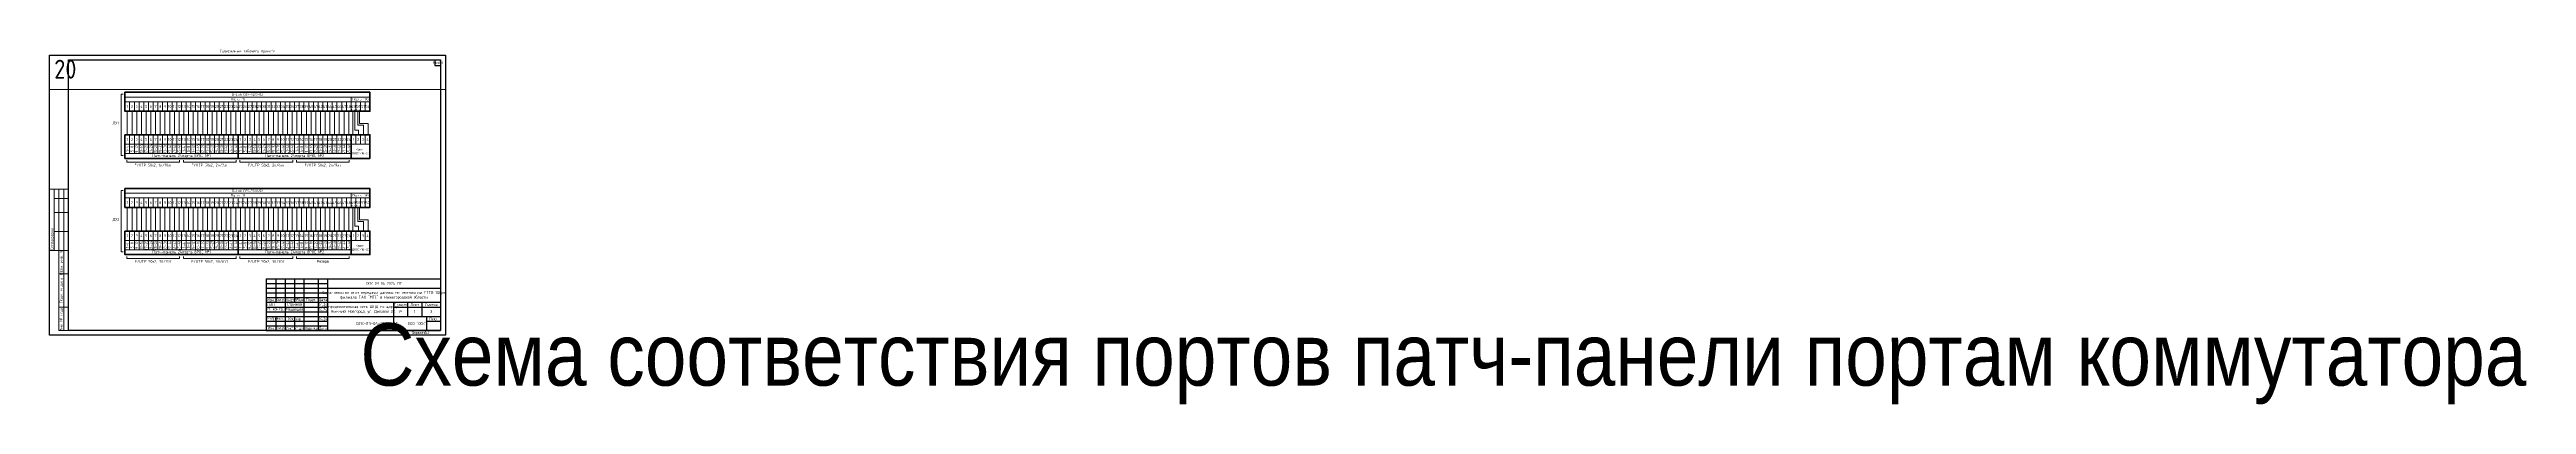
# Paper-space layout '20' of a CAD drawing. Extents: x 0 to 2628, y -73 to 303.
# The model-space entities are those that its viewports show. They can reach past a viewport. Long polylines and large blocks are cut down to what shows.
import ezdxf
from ezdxf.enums import TextEntityAlignment as Align

# ---------------------------------------------------------------- set-up
doc = ezdxf.new("R2018")
doc.units = 0
doc.header["$MEASUREMENT"] = 0
doc.layers.get('0').update_dxf_attribs({"linetype": 'CONTINUOUS'})
doc.layers.get('Defpoints').update_dxf_attribs({"linetype": 'CONTINUOUS'})
doc.layers.add('ВЭ', color=1, linetype='CONTINUOUS')
doc.styles.add('AViewportNPage', font='isocpeur.ttf')
doc.styles.get("Standard").update_dxf_attribs({"font": ''})
doc.styles.add('мой', font='', dxfattribs={"width": 0.9, "height": 3})
doc.styles.get('Standard').set_extended_font_data('GOST Common')
doc.styles.get('мой').set_extended_font_data('GOST Common')

# ---------------------------------------------------------------- blocks, each defined once
blk = doc.blocks.new('*T48')
at = {"color": 0, "linetype": 'ByBlock', "lineweight": -2, "transparency": 16777216}
for p, q in [((0, 0), (6, 0)), ((0, 0), (0, -6)), ((6, 0), (6, -6)), ((0, -6), (6, -6))]:
    blk.add_line(p, q, dxfattribs=at)
blk = doc.blocks.new('*T46')
at = {"color": 0, "linetype": 'ByBlock', "lineweight": -2, "transparency": 16777216}
for p, q in [((0, 0), (185, 0)), ((0, 0), (0, -55)), ((10, 0), (10, -25)), ((20, 0), (20, -55)), ((30, 0), (30, -25)), ((40, 0), (40, -55)), ((55, 0), (55, -55)), ((65, 0), (65, -55)), ((185, 0), (185, -55)), ((0, -5), (65, -5)), ((0, -10), (185, -10)), ((0, -15), (65, -15)), ((0, -20), (65, -20)), ((0, -25), (185, -25)), ((135, -25), (135, -55)), ((150, -25), (150, -40)), ((165, -25), (165, -40)), ((0, -30), (65, -30)), ((0, -35), (65, -35)), ((0, -40), (185, -40)), ((0, -45), (65, -45)), ((0, -50), (65, -50)), ((135, -30), (185, -30)), ((0, -55), (185, -55))]:
    blk.add_line(p, q, dxfattribs=at)
at = {"color": 0, "transparency": 16777216, "char_height": 3, "style": 'мой'}
for s, insert, width, attachment_point in [('ГИП', (1, -27.5), 18, 4), ('Изм.', (5, -22.5), 10, 5), ('{\\W0.7;Кол.уч}', (15, -22.5), 10, 5), ('Лист', (25, -22.5), 9, 5), ('Стрижов', (30, -27.5), 19, 5), ('{\\W0.75;№Док}', (35, -22.5), 10, 5), ('Подп.', (47.5, -22.5), 15, 5), ('Дата', (60, -22.5), 10, 5), ('04.24', (60, -27.5), 9, 5), ('Строительство сети передачи данных по технологии FTTB 1Gbps филиала ПАО "МТС" в Нижегородской области', (125, -17.5), 119, 5), ('ОСК-03-04-2024-ЛГ', (125, -5), 119, 5), ('Стадия', (142.5, -27.5), 14, 5), ('Лист', (157.5, -27.5), 14, 5), ('Листов', (175, -27.5), 19, 5), ('Н. контр.', (1, -32.5), 18, 4), ('Разработ.', (1, -42.5), 18, 4), ('Медведев', (30, -32.5), 19, 5), ('Костив', (30, -42.5), 19, 5), ('04.24', (60, -32.5), 9, 5), ('04.24', (60, -42.5), 9, 5), ('Распределительная сеть ШПД по адресу: г. Нижний Новгород, ул. Деловая 22 ', (100, -32.5), 69, 5), ('Р', (142.5, -35), 14, 5), ('ООО "ОСК"', (160, -47.5), 49, 5)]:
    blk.add_mtext(s, dxfattribs=dict(at, insert=insert, width=width, attachment_point=attachment_point))
blk = doc.blocks.new('*T47')
at = {"color": 0, "linetype": 'ByBlock', "lineweight": 30, "transparency": 16777216}
for p, q in [((0, 0), (185, 0)), ((0, 0), (0, -15)), ((10, 0), (10, -15)), ((20, 0), (20, -15)), ((30, 0), (30, -15)), ((40, 0), (40, -15)), ((55, 0), (55, -15)), ((65, 0), (65, -15)), ((185, 0), (185, -15)), ((0, -15), (185, -15))]:
    blk.add_line(p, q, dxfattribs=at)
at = {"color": 0, "linetype": 'ByBlock', "lineweight": -2, "transparency": 16777216}
for p, q in [((170, 0), (170, -15)), ((0, -5), (65, -5)), ((0, -10), (65, -10)), ((170, -5), (185, -5))]:
    blk.add_line(p, q, dxfattribs=at)
at = {"color": 0, "lineweight": 18, "transparency": 16777216, "attachment_point": 5, "style": 'мой'}
for s, insert, char_height, width in [('Изм.', (5, -12.5), 2.5, 9), ('Кол.уч', (15, -12.5), 2.5, 9), ('Лист', (25, -12.5), 2.5, 9), ('№ док', (35, -12.5), 2.5, 9), ('Подпись', (47.5, -12.5), 2.5, 14), ('Дата', (60, -12.5), 2.5, 9), ('ОСК-03-04-2024-ЛГ', (117.5, -7.5), 3.5, 104), ('Лист', (177.5, -2.5), 3, 14)]:
    blk.add_mtext(s, dxfattribs=dict(at, insert=insert, char_height=char_height, width=width))
blk = doc.blocks.new('*U45')
at = {"lineweight": 13}
for p, q in [((0, 90), (0, 155)), ((0, 155), (20, 155)), ((5, 90), (5, 155)), ((5, 145), (20, 145)), ((10, 90), (10, 155)), ((15, 90), (15, 155)), ((20, 90), (20, 155)), ((5, 130), (20, 130)), ((5, 110), (20, 110)), ((0, 90), (20, 90)), ((10, 5), (10, 90)), ((10, 90), (20, 90)), ((15, 5), (15, 90)), ((20, 5), (20, 90)), ((10, 65), (20, 65)), ((10, 30), (20, 30)), ((10, 5), (20, 5)), ((10, 5), (10, 5))]:
    blk.add_line(p, q, dxfattribs=at)
at = {"color": 8, "lineweight": 0}
blk.add_line((0, 90), (0, 90), dxfattribs=at)
for points in [[(0, 297), (420, 297), (420, 0), (0, 0)], [(20, 292), (415, 292), (415, 5), (20, 5)]]:
    blk.add_lwpolyline(points, close=True)
for name, p in [('*T48', (409, 292)), ('*T46', (230, 60)), ('*T47', (230, 20))]:
    blk.add_blockref(name, p)
at = {"lineweight": 9, "insert": (2.5, 90.5), "char_height": 3, "width": 64, "attachment_point": 4, "rotation": 90, "style": 'мой'}
blk.add_mtext('{\\C256;Согласовано}', dxfattribs=at)
at = {"lineweight": 13, "char_height": 3, "attachment_point": 5, "rotation": 90, "style": 'мой'}
for s, insert, width in [('Взам. инв. №', (12.5, 77.5), 24), ('Подп. и дата', (12.5, 47.5), 34), ('Инв. № подл.', (12.5, 17.5), 24)]:
    blk.add_mtext(s, dxfattribs=dict(at, insert=insert, width=width))
at = {"insert": (384.2, 4.5), "char_height": 3, "width": 40.585, "attachment_point": 1, "style": 'мой'}
blk.add_mtext('Формат', dxfattribs=at)
at = {"style": 'мой', "width": 0.9}
for tag, p in [('лист', (412, 289)), ('НОМЕР_ЛИСТА', (387.5, 25.3)), ('К_ЛИСТОВ', (405, 25.3))]:
    blk.add_attdef(tag, text='', height=3, dxfattribs=at).set_placement(p, align=Align.MIDDLE_CENTER)
at = {"color": 7, "lineweight": 0, "ltscale": 0.1, "style": 'мой', "width": 0.9}
blk.add_attdef('ШИФР_ПРОЕКТА', text='', height=3, dxfattribs=at).set_placement((373, 55), align=Align.MIDDLE_LEFT)
at = {"lineweight": 30, "width": 0.9}
blk.add_attdef('НАЗВАНИЕ_ЛИСТА', text='', height=3, dxfattribs=at).set_placement((329.8, 12.7), align=Align.MIDDLE_CENTER)
at = {"style": 'мой', "width": 0.9}
blk.add_attdef('ФОРМАТ', text='', height=3, dxfattribs=at).set_placement((397.9, 3), align=Align.MIDDLE_LEFT)
blk = doc.blocks.new('*U17')
at = {"color": 7, "linetype": 'Continuous', "lineweight": 15}
blk.add_lwpolyline([(-210, -148.5), (210, -148.5), (210, 148.5), (-210, 148.5)], close=True, dxfattribs=at)
blk = doc.blocks.new('*U18')
at = {"color": 0, "linetype": 'ByBlock', "lineweight": -2, "transparency": 16777216}
blk.add_blockref('*U17', (1356, 0), dxfattribs=at)
blk = doc.blocks.new('*T206')
at = {"layer": 'Defpoints', "color": 8, "linetype": 'ByBlock', "lineweight": 0, "transparency": 16777216}
for p, q in [((0, 0), (4068, 0)), ((0, 0), (0, -36.7)), ((452, 0), (452, -36.7)), ((904, 0), (904, -36.7)), ((1356, 0), (1356, -36.7)), ((1808, 0), (1808, -36.7)), ((2260, 0), (2260, -36.7)), ((2712, 0), (2712, -36.7)), ((3164, 0), (3164, -36.7)), ((3616, 0), (3616, -36.7)), ((4068, 0), (4068, -36.7)), ((0, -36.7), (4068, -36.7))]:
    blk.add_line(p, q, dxfattribs=at)
at = {"layer": 'Defpoints', "color": 5, "linetype": 'Continuous', "lineweight": 0, "transparency": 16777216, "char_height": 20, "width": 442, "attachment_point": 1, "style": 'мой'}
for s, insert in [('{\\fGOST Common|b0|i0|c204|p34;15}', (5, -5)), ('{\\fGOST Common|b0|i0|c204|p34;27', (457, -5)), ('23', (909, -5)), ('20', (1361, -5)), ('21', (1813, -5)), ('22', (2265, -5)), ('30', (2717, -5)), ('31', (3169, -5)), ('32', (3621, -5))]:
    blk.add_mtext(s, dxfattribs=dict(at, insert=insert))
blk = doc.blocks.new('*U222')
at = {"color": 7, "linetype": 'Continuous', "lineweight": 20}
blk.add_lwpolyline([(2.5, 5), (-2.5, 5), (-2.5, -5), (2.5, -5)], close=True, dxfattribs=at)
blk = doc.blocks.new('*U223')
at = {"color": 0, "linetype": 'ByBlock', "lineweight": -2, "transparency": 16777216}
for p in [(0, 0), (5, 0), (10, 0), (15, 0), (20, 0), (25, 0), (30, 0), (35, 0), (40, 0), (45, 0), (50, 0), (55, 0), (60, 0), (65, 0), (70, 0), (75, 0), (80, 0), (85, 0), (90, 0), (95, 0), (100, 0), (105, 0), (110, 0), (115, 0), (120, 0), (125, 0), (130, 0), (135, 0), (140, 0), (145, 0), (150, 0), (155, 0), (160, 0), (165, 0), (170, 0), (175, 0), (180, 0), (185, 0), (190, 0), (195, 0), (200, 0), (205, 0), (210, 0), (215, 0), (220, 0), (225, 0), (230, 0), (235, 0), (240, 0), (245, 0), (250, 0), (255, 0)]:
    blk.add_blockref('*U222', p, dxfattribs=at)
blk = doc.blocks.new('*U220')
at = {"color": 7, "linetype": 'Continuous', "lineweight": 20}
blk.add_lwpolyline([(0, 12.5), (0, -12.5)], dxfattribs=at)
blk = doc.blocks.new('*U221')
at = {"color": 0, "linetype": 'ByBlock', "lineweight": -2, "transparency": 16777216}
for p in [(0, 0), (5, 0), (10, 0), (15, 0), (20, 0), (25, 0), (30, 0), (35, 0), (40, 0), (45, 0), (50, 0), (55, 0), (60, 0), (65, 0), (70, 0), (75, 0), (80, 0), (85, 0), (90, 0), (95, 0), (100, 0), (105, 0), (110, 0), (115, 0), (120, 0), (125, 0), (130, 0), (135, 0), (140, 0), (145, 0), (150, 0), (155, 0), (160, 0), (165, 0), (170, 0), (175, 0), (180, 0), (185, 0), (190, 0), (195, 0), (200, 0), (205, 0), (210, 0), (215, 0), (220, 0), (225, 0), (230, 0), (235, 0)]:
    blk.add_blockref('*U220', p, dxfattribs=at)
blk = doc.blocks.new('*U224')
at = {"color": 7, "linetype": 'Continuous', "lineweight": 20}
blk.add_lwpolyline([(2.5, 5), (-2.5, 5), (-2.5, -5), (2.5, -5)], close=True, dxfattribs=at)
blk = doc.blocks.new('*U231')
at = {"color": 0, "linetype": 'ByBlock', "lineweight": -2, "transparency": 16777216}
for p in [(0, 0), (5, 0), (10, 0), (15, 0), (20, 0), (25, 0), (30, 0), (35, 0), (40, 0), (45, 0), (50, 0), (55, 0), (60, 0), (65, 0), (70, 0), (75, 0), (80, 0), (85, 0), (90, 0), (95, 0), (100, 0), (105, 0), (110, 0), (115, 0)]:
    blk.add_blockref('*U224', p, dxfattribs=at)
blk = doc.blocks.new('*U225')
at = {"color": 7, "linetype": 'Continuous', "lineweight": 20}
blk.add_lwpolyline([(0, 12.5), (0, -12.5)], dxfattribs=at)
blk = doc.blocks.new('*U226')
at = {"color": 0, "linetype": 'ByBlock', "lineweight": -2, "transparency": 16777216}
for p in [(0, 0), (5, 0), (10, 0), (15, 0), (20, 0), (25, 0), (30, 0), (35, 0), (40, 0), (45, 0), (50, 0), (55, 0), (60, 0), (65, 0), (70, 0), (75, 0), (80, 0), (85, 0), (90, 0), (95, 0), (100, 0), (105, 0), (110, 0), (115, 0)]:
    blk.add_blockref('*U225', p, dxfattribs=at)
blk = doc.blocks.new('*U227')
at = {"color": 7, "linetype": 'Continuous', "lineweight": 20}
blk.add_lwpolyline([(2.5, 5), (-2.5, 5), (-2.5, -5), (2.5, -5)], close=True, dxfattribs=at)
blk = doc.blocks.new('*U228')
at = {"color": 0, "linetype": 'ByBlock', "lineweight": -2, "transparency": 16777216}
for p in [(0, 0), (5, 0), (10, 0), (15, 0), (20, 0), (25, 0), (30, 0), (35, 0), (40, 0), (45, 0), (50, 0), (55, 0), (60, 0), (65, 0), (70, 0), (75, 0), (80, 0), (85, 0), (90, 0), (95, 0), (100, 0), (105, 0), (110, 0), (115, 0), (120, 0), (125, 0), (130, 0), (135, 0), (140, 0), (145, 0), (150, 0), (155, 0), (160, 0), (165, 0), (170, 0), (175, 0), (180, 0), (185, 0), (190, 0), (195, 0), (200, 0), (205, 0), (210, 0), (215, 0), (220, 0), (225, 0), (230, 0), (235, 0), (240, 0), (245, 0), (250, 0), (255, 0)]:
    blk.add_blockref('*U227', p, dxfattribs=at)
blk = doc.blocks.new('*U230')
at = {"color": 7, "linetype": 'Continuous', "lineweight": 20}
blk.add_lwpolyline([(2.5, 5), (-2.5, 5), (-2.5, -5), (2.5, -5)], close=True, dxfattribs=at)
blk = doc.blocks.new('*U229')
at = {"color": 0, "linetype": 'ByBlock', "lineweight": -2, "transparency": 16777216}
for p in [(0, 0), (5, 0), (10, 0), (15, 0), (20, 0), (25, 0), (30, 0), (35, 0), (40, 0), (45, 0), (50, 0), (55, 0), (60, 0), (65, 0), (70, 0), (75, 0), (80, 0), (85, 0), (90, 0), (95, 0), (100, 0), (105, 0), (110, 0), (115, 0)]:
    blk.add_blockref('*U230', p, dxfattribs=at)
blk = doc.blocks.new('*U261')
at = {"color": 7, "linetype": 'Continuous', "lineweight": 20}
blk.add_lwpolyline([(2.5, 5), (-2.5, 5), (-2.5, -5), (2.5, -5)], close=True, dxfattribs=at)
blk = doc.blocks.new('*U262')
at = {"color": 0, "linetype": 'ByBlock', "lineweight": -2, "transparency": 16777216}
for p in [(0, 0), (5, 0), (10, 0), (15, 0), (20, 0), (25, 0), (30, 0), (35, 0), (40, 0), (45, 0), (50, 0), (55, 0), (60, 0), (65, 0), (70, 0), (75, 0), (80, 0), (85, 0), (90, 0), (95, 0), (100, 0), (105, 0), (110, 0), (115, 0), (120, 0), (125, 0), (130, 0), (135, 0), (140, 0), (145, 0), (150, 0), (155, 0), (160, 0), (165, 0), (170, 0), (175, 0), (180, 0), (185, 0), (190, 0), (195, 0), (200, 0), (205, 0), (210, 0), (215, 0), (220, 0), (225, 0), (230, 0), (235, 0), (240, 0), (245, 0), (250, 0), (255, 0)]:
    blk.add_blockref('*U261', p, dxfattribs=at)
blk = doc.blocks.new('*U265')
at = {"color": 7, "linetype": 'Continuous', "lineweight": 20}
blk.add_lwpolyline([(0, 12.5), (0, -12.5)], dxfattribs=at)
blk = doc.blocks.new('*U266')
at = {"color": 0, "linetype": 'ByBlock', "lineweight": -2, "transparency": 16777216}
for p in [(0, 0), (5, 0), (10, 0), (15, 0), (20, 0), (25, 0), (30, 0), (35, 0), (40, 0), (45, 0), (50, 0), (55, 0), (60, 0), (65, 0), (70, 0), (75, 0), (80, 0), (85, 0), (90, 0), (95, 0), (100, 0), (105, 0), (110, 0), (115, 0), (120, 0), (125, 0), (130, 0), (135, 0), (140, 0), (145, 0), (150, 0), (155, 0), (160, 0), (165, 0), (170, 0), (175, 0), (180, 0), (185, 0), (190, 0), (195, 0), (200, 0), (205, 0), (210, 0), (215, 0), (220, 0), (225, 0), (230, 0), (235, 0)]:
    blk.add_blockref('*U265', p, dxfattribs=at)
blk = doc.blocks.new('*U258')
at = {"color": 7, "linetype": 'Continuous', "lineweight": 20}
blk.add_lwpolyline([(2.5, 5), (-2.5, 5), (-2.5, -5), (2.5, -5)], close=True, dxfattribs=at)
blk = doc.blocks.new('*U257')
at = {"color": 0, "linetype": 'ByBlock', "lineweight": -2, "transparency": 16777216}
for p in [(0, 0), (5, 0), (10, 0), (15, 0), (20, 0), (25, 0), (30, 0), (35, 0), (40, 0), (45, 0), (50, 0), (55, 0), (60, 0), (65, 0), (70, 0), (75, 0), (80, 0), (85, 0), (90, 0), (95, 0), (100, 0), (105, 0), (110, 0), (115, 0)]:
    blk.add_blockref('*U258', p, dxfattribs=at)
blk = doc.blocks.new('*U259')
at = {"color": 7, "linetype": 'Continuous', "lineweight": 20}
blk.add_lwpolyline([(0, 12.5), (0, -12.5)], dxfattribs=at)
blk = doc.blocks.new('*U260')
at = {"color": 0, "linetype": 'ByBlock', "lineweight": -2, "transparency": 16777216}
for p in [(0, 0), (5, 0), (10, 0), (15, 0), (20, 0), (25, 0), (30, 0), (35, 0), (40, 0), (45, 0), (50, 0), (55, 0), (60, 0), (65, 0), (70, 0), (75, 0), (80, 0), (85, 0), (90, 0), (95, 0), (100, 0), (105, 0), (110, 0), (115, 0)]:
    blk.add_blockref('*U259', p, dxfattribs=at)
blk = doc.blocks.new('*U263')
at = {"color": 7, "linetype": 'Continuous', "lineweight": 20}
blk.add_lwpolyline([(2.5, 5), (-2.5, 5), (-2.5, -5), (2.5, -5)], close=True, dxfattribs=at)
blk = doc.blocks.new('*U264')
at = {"color": 0, "linetype": 'ByBlock', "lineweight": -2, "transparency": 16777216}
for p in [(0, 0), (5, 0), (10, 0), (15, 0), (20, 0), (25, 0), (30, 0), (35, 0), (40, 0), (45, 0), (50, 0), (55, 0), (60, 0), (65, 0), (70, 0), (75, 0), (80, 0), (85, 0), (90, 0), (95, 0), (100, 0), (105, 0), (110, 0), (115, 0), (120, 0), (125, 0), (130, 0), (135, 0), (140, 0), (145, 0), (150, 0), (155, 0), (160, 0), (165, 0), (170, 0), (175, 0), (180, 0), (185, 0), (190, 0), (195, 0), (200, 0), (205, 0), (210, 0), (215, 0), (220, 0), (225, 0), (230, 0), (235, 0), (240, 0), (245, 0), (250, 0), (255, 0)]:
    blk.add_blockref('*U263', p, dxfattribs=at)
blk = doc.blocks.new('*U256')
at = {"color": 7, "linetype": 'Continuous', "lineweight": 20}
blk.add_lwpolyline([(2.5, 5), (-2.5, 5), (-2.5, -5), (2.5, -5)], close=True, dxfattribs=at)
blk = doc.blocks.new('*U255')
at = {"color": 0, "linetype": 'ByBlock', "lineweight": -2, "transparency": 16777216}
for p in [(0, 0), (5, 0), (10, 0), (15, 0), (20, 0), (25, 0), (30, 0), (35, 0), (40, 0), (45, 0), (50, 0), (55, 0), (60, 0), (65, 0), (70, 0), (75, 0), (80, 0), (85, 0), (90, 0), (95, 0), (100, 0), (105, 0), (110, 0), (115, 0)]:
    blk.add_blockref('*U256', p, dxfattribs=at)

msp = doc.modelspace()

# ---------------------------------------------------------------- linework, layer by layer
at = {"color": 7, "linetype": 'Continuous', "lineweight": 20}
for points in [[(8209, 2920.5), (8207, 2920.5), (8207, 2855.5), (8209, 2855.5)], [(8453, 2902.5), (8453, 2877.5)], [(8455, 2902.5), (8455, 2882.5), (8459, 2882.5), (8459, 2877.5)], [(8458, 2902.5), (8458, 2887.5), (8464, 2887.5), (8464, 2877.5)], [(8460, 2902.5), (8460, 2889.5), (8469, 2889.5), (8469, 2877.5)], [(8213, 2850.5), (8213, 2848.5), (8269, 2848.5), (8269, 2850.5)], [(8273, 2850.5), (8273, 2848.5), (8329, 2848.5), (8329, 2850.5)], [(8333, 2850.5), (8333, 2848.5), (8389, 2848.5), (8389, 2850.5)], [(8393, 2850.5), (8393, 2848.5), (8449, 2848.5), (8449, 2850.5)], [(8209, 2818.5), (8207, 2818.5), (8207, 2753.5), (8209, 2753.5)], [(8453, 2800.5), (8453, 2775.5)], [(8455, 2800.5), (8455, 2780.5), (8459, 2780.5), (8459, 2775.5)], [(8458, 2800.5), (8458, 2785.5), (8464, 2785.5), (8464, 2775.5)], [(8460, 2800.5), (8460, 2787.5), (8469, 2787.5), (8469, 2775.5)], [(8213, 2748.5), (8213, 2746.5), (8269, 2746.5), (8269, 2748.5)], [(8273, 2748.5), (8273, 2746.5), (8329, 2746.5), (8329, 2748.5)], [(8333, 2748.5), (8333, 2746.5), (8389, 2746.5), (8389, 2748.5)], [(8393, 2748.5), (8393, 2746.5), (8449, 2746.5), (8449, 2748.5)]]:
    msp.add_lwpolyline(points, dxfattribs=at)
for points in [[(8211, 2917.5), (8471, 2917.5), (8471, 2922.5), (8211, 2922.5)], [(8211, 2912.5), (8451, 2912.5), (8451, 2917.5), (8211, 2917.5)], [(8451, 2917.5), (8471, 2917.5), (8471, 2912.5), (8451, 2912.5)], [(8211, 2815.5), (8471, 2815.5), (8471, 2820.5), (8211, 2820.5)], [(8211, 2810.5), (8451, 2810.5), (8451, 2815.5), (8211, 2815.5)], [(8451, 2815.5), (8471, 2815.5), (8471, 2810.5), (8451, 2810.5)]]:
    msp.add_lwpolyline(points, close=True, dxfattribs=at)
at = {"color": 7, "linetype": 'Continuous', "lineweight": 40}
for points in [[(8211, 2922.5), (8471, 2922.5), (8471, 2902.5), (8211, 2902.5)], [(8211, 2877.5), (8331, 2877.5), (8331, 2852.5), (8211, 2852.5)], [(8331, 2877.5), (8451, 2877.5), (8451, 2852.5), (8331, 2852.5)], [(8451, 2877.5), (8471, 2877.5), (8471, 2852.5), (8451, 2852.5)], [(8211, 2820.5), (8471, 2820.5), (8471, 2800.5), (8211, 2800.5)], [(8211, 2775.5), (8331, 2775.5), (8331, 2750.5), (8211, 2750.5)], [(8331, 2775.5), (8451, 2775.5), (8451, 2750.5), (8331, 2750.5)], [(8451, 2775.5), (8471, 2775.5), (8471, 2750.5), (8451, 2750.5)]]:
    msp.add_lwpolyline(points, close=True, dxfattribs=at)

# ---------------------------------------------------------------- block references
at = {"color": 7, "linetype": 'Continuous', "lineweight": 15}
msp.add_blockref('*U18', (6985, 2813.5), dxfattribs=at)
msp.add_blockref('*T206', (6775, 2962))
at = {"color": 7, "linetype": 'Continuous', "lineweight": 20}
for name, p in [('*U223', (8213.5, 2907.5)), ('*U221', (8213.5, 2890)), ('*U226', (8213.5, 2890)), ('*U228', (8213.5, 2872.5)), ('*U231', (8213.5, 2862.5)), ('*U229', (8333.5, 2862.5)), ('*U262', (8213.5, 2805.5)), ('*U266', (8213.5, 2788)), ('*U260', (8213.5, 2788)), ('*U264', (8213.5, 2770.5)), ('*U257', (8213.5, 2760.5)), ('*U255', (8333.5, 2760.5))]:
    msp.add_blockref(name, p, dxfattribs=at)

# ---------------------------------------------------------------- texts
at = {"color": 7, "style": 'мой', "width": 0.9}
for s, height, rotation, p in [('1', 3, 359.8616, (8213.5, 2907.5)), ('2', 3, 359.8616, (8218.5, 2907.5)), ('3', 3, 359.8616, (8223.5, 2907.5)), ('4', 3, 359.8616, (8228.5, 2907.5)), ('5', 3, 359.8616, (8233.5, 2907.5)), ('6', 3, 359.8616, (8238.5, 2907.5)), ('7', 3, 359.8616, (8243.5, 2907.5)), ('8', 3, 359.8616, (8248.5, 2907.5)), ('9', 3, 359.8616, (8253.5, 2907.5)), ('10', 3, 359.8616, (8258.5, 2907.5)), ('11', 3, 359.8616, (8263.5, 2907.5)), ('12', 3, 359.8616, (8268.5, 2907.5)), ('13', 3, 359.8616, (8273.5, 2907.5)), ('14', 3, 359.8616, (8278.5, 2907.5)), ('15', 3, 359.8616, (8283.5, 2907.5)), ('16', 3, 359.8616, (8288.5, 2907.5)), ('17', 3, 359.8616, (8293.5, 2907.5)), ('18', 3, 359.8616, (8298.5, 2907.5)), ('19', 3, 359.8616, (8303.5, 2907.5)), ('20', 3, 359.8616, (8308.5, 2907.5)), ('21', 3, 359.8616, (8313.5, 2907.5)), ('22', 3, 359.8616, (8318.5, 2907.5)), ('23', 3, 359.8616, (8323.5, 2907.5)), ('24', 3, 359.8616, (8328.5, 2907.5)), ('25', 3, 359.8616, (8333.5, 2907.5)), ('26', 3, 359.8616, (8338.5, 2907.5)), ('27', 3, 359.8616, (8343.5, 2907.5)), ('28', 3, 359.8616, (8348.5, 2907.5)), ('29', 3, 359.8616, (8353.5, 2907.5)), ('30', 3, 359.8616, (8358.5, 2907.5)), ('31', 3, 359.8616, (8363.5, 2907.5)), ('32', 3, 359.8616, (8368.5, 2907.5)), ('33', 3, 359.8616, (8373.5, 2907.5)), ('34', 3, 359.8616, (8378.5, 2907.5)), ('35', 3, 359.8616, (8383.5, 2907.5)), ('36', 3, 359.8616, (8388.5, 2907.5)), ('37', 3, 359.8616, (8393.5, 2907.5)), ('38', 3, 359.8616, (8398.5, 2907.5)), ('39', 3, 359.8616, (8403.5, 2907.5)), ('40', 3, 359.8616, (8408.5, 2907.5)), ('41', 3, 359.8616, (8413.5, 2907.5)), ('42', 3, 359.8616, (8418.5, 2907.5)), ('43', 3, 359.8616, (8423.5, 2907.5)), ('44', 3, 359.8616, (8428.5, 2907.5)), ('45', 3, 359.8616, (8433.5, 2907.5)), ('46', 3, 359.8616, (8438.5, 2907.5)), ('47', 3, 359.8616, (8443.5, 2907.5)), ('48', 3, 359.8616, (8448.5, 2907.5)), ('49', 3, 359.8616, (8453.5, 2907.5)), ('r s', 2, 359.8616, (8453.5, 2904.5)), ('50', 3, 359.8616, (8458.5, 2907.5)), ('r s', 2, 359.8616, (8458.5, 2904.5)), ('51', 3, 359.8616, (8463.5, 2907.5)), ('52', 3, 359.8616, (8468.5, 2907.5)), ('1', 3, 359.8616, (8213.5, 2872.5)), ('1', 3, 359.8616, (8213.5, 2872.5)), ('2', 3, 359.8616, (8218.5, 2872.5)), ('9-12', 3, 89.8616, (8223.5, 2862.5)), ('3', 3, 359.8616, (8223.5, 2872.5)), ('13-16', 3, 89.8616, (8228.5, 2862.5)), ('4', 3, 359.8616, (8228.5, 2872.5)), ('17-20', 3, 89.8616, (8233.5, 2862.5)), ('5', 3, 359.8616, (8233.5, 2872.5)), ('21-24', 3, 89.8616, (8238.5, 2862.5)), ('6', 3, 359.8616, (8238.5, 2872.5)), ('25-28', 3, 89.8616, (8243.5, 2862.5)), ('7', 3, 359.8616, (8243.5, 2872.5)), ('29-32', 3, 89.8616, (8248.5, 2862.5)), ('8', 3, 359.8616, (8248.5, 2872.5)), ('33-36', 3, 89.8616, (8253.5, 2862.5)), ('9', 3, 359.8616, (8253.5, 2872.5)), ('27-40', 3, 89.8616, (8258.5, 2862.5)), ('10', 3, 359.8616, (8258.5, 2872.5)), ('41-44', 3, 89.8616, (8263.5, 2862.5)), ('11', 3, 359.8616, (8263.5, 2872.5)), ('45-48', 3, 89.8616, (8268.5, 2862.5)), ('12', 3, 359.8616, (8268.5, 2872.5)), ('13', 3, 359.8616, (8273.5, 2872.5)), ('14', 3, 359.8616, (8278.5, 2872.5)), ('15', 3, 359.8616, (8283.5, 2872.5)), ('9-12', 3, 89.8616, (8283.5, 2862.5)), ('16', 3, 359.8616, (8288.5, 2872.5)), ('13-16', 3, 89.8616, (8288.5, 2862.5)), ('17', 3, 359.8616, (8293.5, 2872.5)), ('17-20', 3, 89.8616, (8293.5, 2862.5)), ('18', 3, 359.8616, (8298.5, 2872.5)), ('21-24', 3, 89.8616, (8298.5, 2862.5)), ('19', 3, 359.8616, (8303.5, 2872.5)), ('25-28', 3, 89.8616, (8303.5, 2862.5)), ('20', 3, 359.8616, (8308.5, 2872.5)), ('29-32', 3, 89.8616, (8308.5, 2862.5)), ('33-36', 3, 89.8616, (8313.5, 2862.5)), ('21', 3, 359.8616, (8313.5, 2872.5)), ('22', 3, 359.8616, (8318.5, 2872.5)), ('27-40', 3, 89.8616, (8318.5, 2862.5)), ('23', 3, 359.8616, (8323.5, 2872.5)), ('41-44', 3, 89.8616, (8323.5, 2862.5)), ('24', 3, 359.8616, (8328.5, 2872.5)), ('45-48', 3, 89.8616, (8328.5, 2862.5)), ('1', 3, 359.8616, (8333.5, 2872.5)), ('1', 3, 359.8616, (8333.5, 2872.5)), ('2', 3, 359.8616, (8338.5, 2872.5)), ('9-12', 3, 89.8616, (8343.5, 2862.5)), ('3', 3, 359.8616, (8343.5, 2872.5)), ('13-16', 3, 89.8616, (8348.5, 2862.5)), ('4', 3, 359.8616, (8348.5, 2872.5)), ('17-20', 3, 89.8616, (8353.5, 2862.5)), ('5', 3, 359.8616, (8353.5, 2872.5)), ('21-24', 3, 89.8616, (8358.5, 2862.5)), ('6', 3, 359.8616, (8358.5, 2872.5)), ('25-28', 3, 89.8616, (8363.5, 2862.5)), ('7', 3, 359.8616, (8363.5, 2872.5)), ('29-32', 3, 89.8616, (8368.5, 2862.5)), ('8', 3, 359.8616, (8368.5, 2872.5)), ('33-36', 3, 89.8616, (8373.5, 2862.5)), ('9', 3, 359.8616, (8373.5, 2872.5)), ('27-40', 3, 89.8616, (8378.5, 2862.5)), ('10', 3, 359.8616, (8378.5, 2872.5)), ('41-44', 3, 89.8616, (8383.5, 2862.5)), ('11', 3, 359.8616, (8383.5, 2872.5)), ('45-48', 3, 89.8616, (8388.5, 2862.5)), ('12', 3, 359.8616, (8388.5, 2872.5)), ('13', 3, 359.8616, (8393.5, 2872.5)), ('14', 3, 359.8616, (8398.5, 2872.5)), ('15', 3, 359.8616, (8403.5, 2872.5)), ('9-12', 3, 89.8616, (8403.5, 2862.5)), ('16', 3, 359.8616, (8408.5, 2872.5)), ('13-16', 3, 89.8616, (8408.5, 2862.5)), ('17', 3, 359.8616, (8413.5, 2872.5)), ('17-20', 3, 89.8616, (8413.5, 2862.5)), ('18', 3, 359.8616, (8418.5, 2872.5)), ('21-24', 3, 89.8616, (8418.5, 2862.5)), ('19', 3, 359.8616, (8423.5, 2872.5)), ('25-28', 3, 89.8616, (8423.5, 2862.5)), ('20', 3, 359.8616, (8428.5, 2872.5)), ('29-32', 3, 89.8616, (8428.5, 2862.5)), ('33-36', 3, 89.8616, (8433.5, 2862.5)), ('21', 3, 359.8616, (8433.5, 2872.5)), ('22', 3, 359.8616, (8438.5, 2872.5)), ('27-40', 3, 89.8616, (8438.5, 2862.5)), ('23', 3, 359.8616, (8443.5, 2872.5)), ('41-44', 3, 89.8616, (8443.5, 2862.5)), ('24', 3, 359.8616, (8448.5, 2872.5)), ('45-48', 3, 89.8616, (8448.5, 2862.5)), ('1', 3, 359.8616, (8453.5, 2872.5)), ('2', 3, 359.8616, (8458.5, 2872.5)), ('3', 3, 359.8616, (8463.5, 2872.5)), ('4', 3, 359.8616, (8468.5, 2872.5)), ('1-4', 3, 89.8616, (8213.5, 2862.5)), ('5-8', 3, 89.8616, (8218.5, 2862.5)), ('1-4', 3, 89.8616, (8273.5, 2862.5)), ('5-8', 3, 89.8616, (8278.5, 2862.5)), ('1-4', 3, 89.8616, (8333.5, 2862.5)), ('5-8', 3, 89.8616, (8338.5, 2862.5)), ('1-4', 3, 89.8616, (8393.5, 2862.5)), ('5-8', 3, 89.8616, (8398.5, 2862.5)), ('1', 3, 359.8616, (8213.5, 2805.5)), ('2', 3, 359.8616, (8218.5, 2805.5)), ('3', 3, 359.8616, (8223.5, 2805.5)), ('4', 3, 359.8616, (8228.5, 2805.5)), ('5', 3, 359.8616, (8233.5, 2805.5)), ('6', 3, 359.8616, (8238.5, 2805.5)), ('7', 3, 359.8616, (8243.5, 2805.5)), ('8', 3, 359.8616, (8248.5, 2805.5)), ('9', 3, 359.8616, (8253.5, 2805.5)), ('10', 3, 359.8616, (8258.5, 2805.5)), ('11', 3, 359.8616, (8263.5, 2805.5)), ('12', 3, 359.8616, (8268.5, 2805.5)), ('13', 3, 359.8616, (8273.5, 2805.5)), ('14', 3, 359.8616, (8278.5, 2805.5)), ('15', 3, 359.8616, (8283.5, 2805.5)), ('16', 3, 359.8616, (8288.5, 2805.5)), ('17', 3, 359.8616, (8293.5, 2805.5)), ('18', 3, 359.8616, (8298.5, 2805.5)), ('19', 3, 359.8616, (8303.5, 2805.5)), ('20', 3, 359.8616, (8308.5, 2805.5)), ('21', 3, 359.8616, (8313.5, 2805.5)), ('22', 3, 359.8616, (8318.5, 2805.5)), ('23', 3, 359.8616, (8323.5, 2805.5)), ('24', 3, 359.8616, (8328.5, 2805.5)), ('25', 3, 359.8616, (8333.5, 2805.5)), ('26', 3, 359.8616, (8338.5, 2805.5)), ('27', 3, 359.8616, (8343.5, 2805.5)), ('28', 3, 359.8616, (8348.5, 2805.5)), ('29', 3, 359.8616, (8353.5, 2805.5)), ('30', 3, 359.8616, (8358.5, 2805.5)), ('31', 3, 359.8616, (8363.5, 2805.5)), ('32', 3, 359.8616, (8368.5, 2805.5)), ('33', 3, 359.8616, (8373.5, 2805.5)), ('34', 3, 359.8616, (8378.5, 2805.5)), ('35', 3, 359.8616, (8383.5, 2805.5)), ('36', 3, 359.8616, (8388.5, 2805.5)), ('37', 3, 359.8616, (8393.5, 2805.5)), ('38', 3, 359.8616, (8398.5, 2805.5)), ('39', 3, 359.8616, (8403.5, 2805.5)), ('40', 3, 359.8616, (8408.5, 2805.5)), ('41', 3, 359.8616, (8413.5, 2805.5)), ('42', 3, 359.8616, (8418.5, 2805.5)), ('43', 3, 359.8616, (8423.5, 2805.5)), ('44', 3, 359.8616, (8428.5, 2805.5)), ('45', 3, 359.8616, (8433.5, 2805.5)), ('46', 3, 359.8616, (8438.5, 2805.5)), ('47', 3, 359.8616, (8443.5, 2805.5)), ('48', 3, 359.8616, (8448.5, 2805.5)), ('49', 3, 359.8616, (8453.5, 2805.5)), ('r s', 2, 359.8616, (8453.5, 2802.5)), ('50', 3, 359.8616, (8458.5, 2805.5)), ('r s', 2, 359.8616, (8458.5, 2802.5)), ('51', 3, 359.8616, (8463.5, 2805.5)), ('52', 3, 359.8616, (8468.5, 2805.5)), ('1-4', 3, 89.8616, (8213.5, 2760.5)), ('1', 3, 359.8616, (8213.5, 2770.5)), ('1', 3, 359.8616, (8213.5, 2770.5)), ('5-8', 3, 89.8616, (8218.5, 2760.5)), ('2', 3, 359.8616, (8218.5, 2770.5)), ('9-12', 3, 89.8616, (8223.5, 2760.5)), ('3', 3, 359.8616, (8223.5, 2770.5)), ('13-16', 3, 89.8616, (8228.5, 2760.5)), ('4', 3, 359.8616, (8228.5, 2770.5)), ('17-20', 3, 89.8616, (8233.5, 2760.5)), ('5', 3, 359.8616, (8233.5, 2770.5)), ('21-24', 3, 89.8616, (8238.5, 2760.5)), ('6', 3, 359.8616, (8238.5, 2770.5)), ('25-28', 3, 89.8616, (8243.5, 2760.5)), ('7', 3, 359.8616, (8243.5, 2770.5)), ('29-32', 3, 89.8616, (8248.5, 2760.5)), ('8', 3, 359.8616, (8248.5, 2770.5)), ('33-36', 3, 89.8616, (8253.5, 2760.5)), ('9', 3, 359.8616, (8253.5, 2770.5)), ('27-40', 3, 89.8616, (8258.5, 2760.5)), ('10', 3, 359.8616, (8258.5, 2770.5)), ('41-44', 3, 89.8616, (8263.5, 2760.5)), ('11', 3, 359.8616, (8263.5, 2770.5)), ('45-48', 3, 89.8616, (8268.5, 2760.5)), ('12', 3, 359.8616, (8268.5, 2770.5)), ('13', 3, 359.8616, (8273.5, 2770.5)), ('1-4', 3, 89.8616, (8273.5, 2760.5)), ('14', 3, 359.8616, (8278.5, 2770.5)), ('5-8', 3, 89.8616, (8278.5, 2760.5)), ('15', 3, 359.8616, (8283.5, 2770.5)), ('9-12', 3, 89.8616, (8283.5, 2760.5)), ('16', 3, 359.8616, (8288.5, 2770.5)), ('13-16', 3, 89.8616, (8288.5, 2760.5)), ('17', 3, 359.8616, (8293.5, 2770.5)), ('17-20', 3, 89.8616, (8293.5, 2760.5)), ('18', 3, 359.8616, (8298.5, 2770.5)), ('21-24', 3, 89.8616, (8298.5, 2760.5)), ('19', 3, 359.8616, (8303.5, 2770.5)), ('25-28', 3, 89.8616, (8303.5, 2760.5)), ('20', 3, 359.8616, (8308.5, 2770.5)), ('29-32', 3, 89.8616, (8308.5, 2760.5)), ('33-36', 3, 89.8616, (8313.5, 2760.5)), ('21', 3, 359.8616, (8313.5, 2770.5)), ('22', 3, 359.8616, (8318.5, 2770.5)), ('27-40', 3, 89.8616, (8318.5, 2760.5)), ('23', 3, 359.8616, (8323.5, 2770.5)), ('41-44', 3, 89.8616, (8323.5, 2760.5)), ('24', 3, 359.8616, (8328.5, 2770.5)), ('45-48', 3, 89.8616, (8328.5, 2760.5)), ('1-4', 3, 89.8616, (8333.5, 2760.5)), ('1', 3, 359.8616, (8333.5, 2770.5)), ('1', 3, 359.8616, (8333.5, 2770.5)), ('5-8', 3, 89.8616, (8338.5, 2760.5)), ('2', 3, 359.8616, (8338.5, 2770.5)), ('9-12', 3, 89.8616, (8343.5, 2760.5)), ('3', 3, 359.8616, (8343.5, 2770.5)), ('13-16', 3, 89.8616, (8348.5, 2760.5)), ('4', 3, 359.8616, (8348.5, 2770.5)), ('17-20', 3, 89.8616, (8353.5, 2760.5)), ('5', 3, 359.8616, (8353.5, 2770.5)), ('21-24', 3, 89.8616, (8358.5, 2760.5)), ('6', 3, 359.8616, (8358.5, 2770.5)), ('25-28', 3, 89.8616, (8363.5, 2760.5)), ('7', 3, 359.8616, (8363.5, 2770.5)), ('29-32', 3, 89.8616, (8368.5, 2760.5)), ('8', 3, 359.8616, (8368.5, 2770.5)), ('33-36', 3, 89.8616, (8373.5, 2760.5)), ('9', 3, 359.8616, (8373.5, 2770.5)), ('27-40', 3, 89.8616, (8378.5, 2760.5)), ('10', 3, 359.8616, (8378.5, 2770.5)), ('41-44', 3, 89.8616, (8383.5, 2760.5)), ('11', 3, 359.8616, (8383.5, 2770.5)), ('45-48', 3, 89.8616, (8388.5, 2760.5)), ('12', 3, 359.8616, (8388.5, 2770.5)), ('13', 3, 359.8616, (8393.5, 2770.5)), ('1-4', 3, 89.8616, (8393.5, 2760.5)), ('14', 3, 359.8616, (8398.5, 2770.5)), ('5-8', 3, 89.8616, (8398.5, 2760.5)), ('15', 3, 359.8616, (8403.5, 2770.5)), ('9-12', 3, 89.8616, (8403.5, 2760.5)), ('16', 3, 359.8616, (8408.5, 2770.5)), ('13-16', 3, 89.8616, (8408.5, 2760.5)), ('17', 3, 359.8616, (8413.5, 2770.5)), ('17-20', 3, 89.8616, (8413.5, 2760.5)), ('18', 3, 359.8616, (8418.5, 2770.5)), ('21-24', 3, 89.8616, (8418.5, 2760.5)), ('19', 3, 359.8616, (8423.5, 2770.5)), ('25-28', 3, 89.8616, (8423.5, 2760.5)), ('20', 3, 359.8616, (8428.5, 2770.5)), ('29-32', 3, 89.8616, (8428.5, 2760.5)), ('33-36', 3, 89.8616, (8433.5, 2760.5)), ('21', 3, 359.8616, (8433.5, 2770.5)), ('22', 3, 359.8616, (8438.5, 2770.5)), ('27-40', 3, 89.8616, (8438.5, 2760.5)), ('23', 3, 359.8616, (8443.5, 2770.5)), ('41-44', 3, 89.8616, (8443.5, 2760.5)), ('24', 3, 359.8616, (8448.5, 2770.5)), ('45-48', 3, 89.8616, (8448.5, 2760.5)), ('1', 3, 359.8616, (8453.5, 2770.5)), ('2', 3, 359.8616, (8458.5, 2770.5)), ('3', 3, 359.8616, (8463.5, 2770.5)), ('4', 3, 359.8616, (8468.5, 2770.5))]:
    msp.add_text(s, height=height, rotation=rotation, dxfattribs=at).set_placement(p, align=Align.MIDDLE)
at = {"color": 7, "linetype": 'Continuous', "lineweight": 20}
for s, insert, char_height, width, attachment_point, style in [('{\\fGOST Common|b0|i0|c204|p34;\\W0.9;D-Link DES-3200-52}', (8341, 2920), 2.5, 260, 5, 'AViewportNPage'), ('ДУ1', (8198, 2891.4), 3, 11, 1, 'мой'), ('{\\fGOST Common|b0|i0|c204|p34;\\W0.9;Порты 1G}', (8331, 2915), 2.5, 240, 5, 'AViewportNPage'), ('{\\fGOST Common|b0|i0|c204|p34;\\W0.9;Порты 10G}', (8461, 2915), 2.5, 20, 5, 'AViewportNPage'), ('F/UTP 50{\\fGOST Common|b0|i0|c204|p34;х}2, {\\fGOST Common|b0|i0|c204|p34;1п}/{\\fGOST Common|b0|i0|c204|p34;10эт}', (8241, 2845), 3, 60, 5, 'мой'), ('{\\fGOST Common|b0|i0|c204|p34;Патч}-{\\fGOST Common|b0|i0|c204|p34;панель }24{\\fGOST Common|b0|i0|c204|p34;порта }8P8C №1', (8271, 2855), 3, 120, 5, 'мой'), ('F/UTP 50{\\fGOST Common|b0|i0|c204|p34;х}2, 2{\\fGOST Common|b0|i0|c204|p34;п}/{\\fGOST Common|b0|i0|c204|p34;3эт}', (8301, 2845), 3, 60, 5, 'мой'), ('F/UTP 50{\\fGOST Common|b0|i0|c204|p34;х}2, 2{\\fGOST Common|b0|i0|c204|p34;п}/{\\fGOST Common|b0|i0|c204|p34;6эт}', (8361, 2845), 3, 60, 5, 'мой'), ('Патч-панель 24порта 8P8C №2', (8391, 2855), 3, 120, 5, 'мой'), ('F/UTP 50{\\fGOST Common|b0|i0|c204|p34;х}2, 2{\\fGOST Common|b0|i0|c204|p34;п}/{\\fGOST Common|b0|i0|c204|p34;9эт}', (8421, 2845), 3, 60, 5, 'мой'), ('Кросс  ШКОС-16-SC', (8461, 2860), 2.5, 20, 5, 'мой'), ('{\\fGOST Common|b0|i0|c204|p34;\\W0.9;Порты 1G}', (8331, 2813), 2.5, 240, 5, 'AViewportNPage'), ('{\\fGOST Common|b0|i0|c204|p34;\\W0.9;D-Link DES-3200-52}', (8341, 2818), 2.5, 260, 5, 'AViewportNPage'), ('{\\fGOST Common|b0|i0|c204|p34;\\W0.9;Порты 10G}', (8461, 2813), 2.5, 20, 5, 'AViewportNPage'), ('{\\fGOST Common|b0|i0|c204|p34;ДУ2}', (8198, 2789.4), 3, 11, 1, 'мой'), ('Кросс  ШКОС-16-SC', (8461, 2758), 2.5, 20, 5, 'мой'), ('F/UTP 50{\\fGOST Common|b0|i0|c204|p34;х}2, {\\fGOST Common|b0|i0|c204|p34;3п}/3{\\fGOST Common|b0|i0|c204|p34;эт}', (8241, 2743), 3, 60, 5, 'мой'), ('{\\fGOST Common|b0|i0|c204|p34;Патч}-{\\fGOST Common|b0|i0|c204|p34;панель }24{\\fGOST Common|b0|i0|c204|p34;порта }8P8C №1', (8271, 2753), 3, 120, 5, 'мой'), ('F/UTP 50{\\fGOST Common|b0|i0|c204|p34;х}2, {\\fGOST Common|b0|i0|c204|p34;3п}/6{\\fGOST Common|b0|i0|c204|p34;эт}', (8301, 2743), 3, 60, 5, 'мой'), ('F/UTP 50{\\fGOST Common|b0|i0|c204|p34;х}2, {\\fGOST Common|b0|i0|c204|p34;3п}/9{\\fGOST Common|b0|i0|c204|p34;эт}', (8361, 2743), 3, 60, 5, 'мой'), ('Патч-панель 24порта 8P8C №2', (8391, 2753), 3, 120, 5, 'мой'), ('{\\fGOST Common|b0|i0|c204|p34;Резерв}', (8421, 2743), 3, 60, 5, 'мой')]:
    msp.add_mtext(s, dxfattribs=dict(at, insert=insert, char_height=char_height, width=width, attachment_point=attachment_point, style=style))

psp = doc.layouts.new('20')

# ---------------------------------------------------------------- block references
ref = psp.add_blockref('*U45', (0, 0))
ref.add_attrib('лист', 'Model', dxfattribs={"height": 3, "style": 'мой', "width": 0.9}).set_placement((412, 289), align=Align.MIDDLE_CENTER)
ref.add_attrib('НОМЕР_ЛИСТА', '1', dxfattribs={"height": 3, "style": 'мой', "width": 0.9}).set_placement((387.5, 25.2), align=Align.MIDDLE_CENTER)
ref.add_attrib('К_ЛИСТОВ', '3', dxfattribs={"height": 3, "style": 'мой', "width": 0.9}).set_placement((405, 25.2), align=Align.MIDDLE_CENTER)
lines = psp.add_mtext('\\W0.9000;Схема соответствия портов патч-панели портам коммутатора', dxfattribs={"insert": (329.8, 12.7), "char_height": 66, "attachment_point": 1})
ref.add_attrib('НАЗВАНИЕ_ЛИСТА', '', (329.8, 12.7)).embed_mtext(lines)
ref.add_attrib('Чертеж', 'Содержание рабочего проекта', dxfattribs={"height": 3, "style": 'мой', "width": 0.9}).set_placement((210, 301.2), align=Align.MIDDLE_CENTER)
ref.add_attrib('ФОРМАТ', 'А3', dxfattribs={"height": 3, "style": 'мой', "width": 0.9}).set_placement((397.8, 3), align=Align.MIDDLE_LEFT)

# ---------------------------------------------------------------- viewports
at = {"layer": 'ВЭ', "color": 1, "view_target_point": (6985.1, 2813.5)}
psp.add_viewport(center=(210, 148.5), size=(420, 297), view_center_point=(1355.9, 0), view_height=297.007, dxfattribs=at)

doc.saveas('drawing.dxf')
